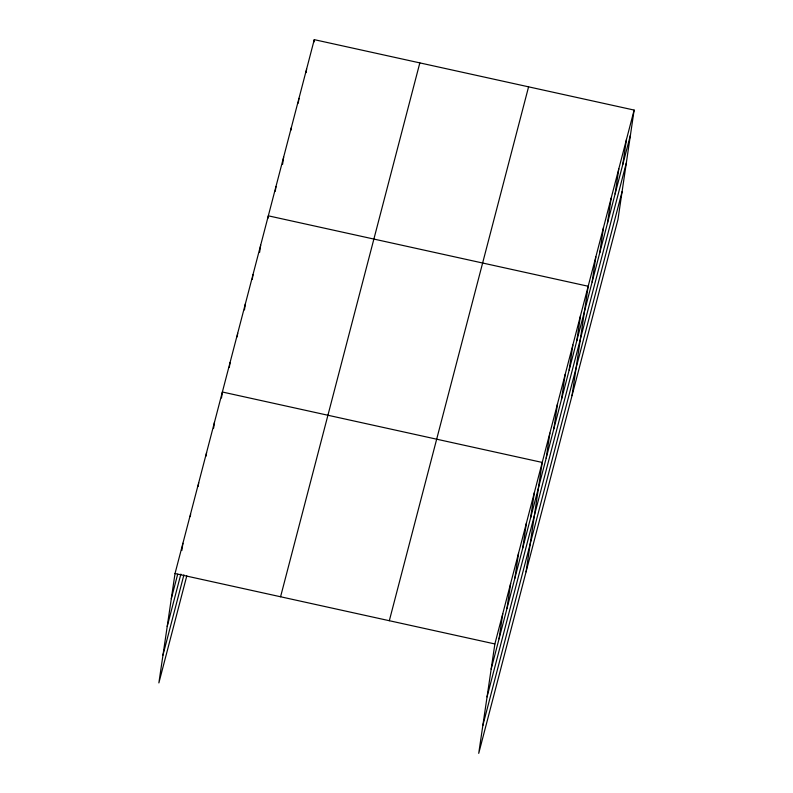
<?xml version="1.0" encoding="UTF-8"?>
<svg xmlns="http://www.w3.org/2000/svg" width="793" height="793" viewBox="0 0 793 793"><rect width="100%" height="100%" fill="white"/><g stroke="black" fill="none" stroke-linecap="round" stroke-linejoin="round"><path stroke-width="1.19" d="M634.132 110.078L494.872 643.956L478.724 753.35L617.975 219.473L634.132 110.078L314.276 39.65L175.025 573.527L158.868 682.922L186.791 575.877M181.855 550.461L182.915 543.274M190.27 516.61L190.627 514.221M198.171 486.357L198.696 482.768M206.061 456.104L206.586 452.516M213.595 428.25L214.477 422.263M221.485 397.997L222.367 392.01L542.224 462.438L526.066 571.832M229.326 367.437L230.029 362.649M237.157 336.876L237.692 333.278M244.462 309.904L245.344 303.917M252.303 279.344L253.007 274.556M259.608 252.372L260.669 245.196M267.975 218.224L268.321 215.825L588.178 286.253L572.021 395.657M275.28 191.252L275.984 186.464M282.586 164.29L283.646 157.103M290.952 130.131L291.299 127.742M298.257 103.169L298.961 98.372M306.088 72.609L306.623 69.011M313.929 42.049L314.276 39.65M499.055 638.841L502.762 613.703M506.945 608.588L510.652 583.45M514.835 578.335L518.553 553.197M522.726 548.082L526.443 522.944M530.616 517.829L534.333 492.691M546.169 458.215L549.876 433.067M553.831 428.854L557.538 403.706M561.484 399.494L565.201 374.346M569.146 370.123L572.853 344.985M576.808 340.762L580.516 315.624M592.123 282.04L595.84 256.892M599.786 252.67L603.493 227.532M607.438 223.309L611.155 198.171M615.1 193.948L618.818 168.8M622.763 164.587L626.47 139.439M171.308 598.665L177.682 574.231M167.204 626.47L180.863 574.112M162.971 655.117L183.917 574.836M280.573 596.762L419.834 62.895M389.323 620.711L528.584 86.833M491.164 669.094L630.415 135.226M487.051 696.898L626.311 163.021M482.828 725.545L622.079 191.668M175.025 573.527L494.872 643.956"/></g></svg>
